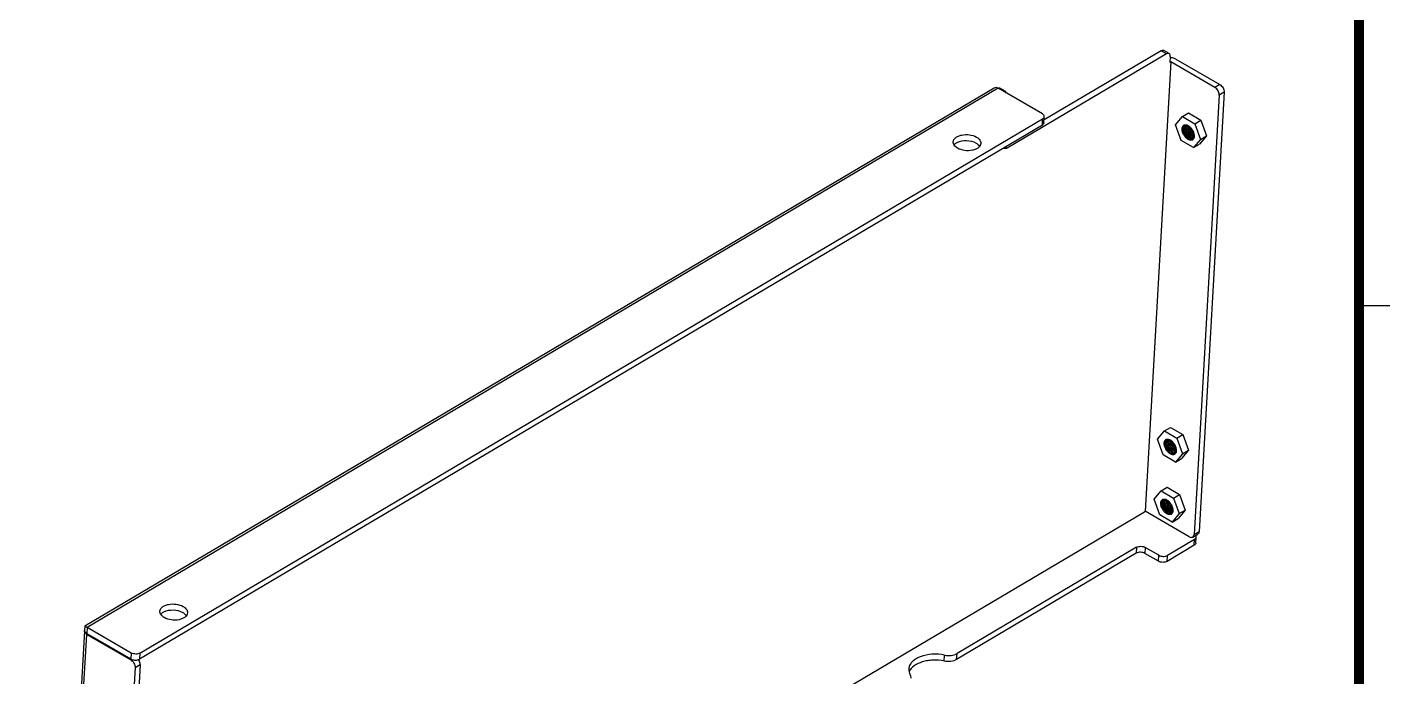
# Model space of a CAD drawing. Extents: x -425 to 6552, y -3049 to 3105.
# Drawn here: x 2983 to 3116, y -2116.8 to -2053.5 of the extents above; entities that cross this region are included whole.
import ezdxf

# ---------------------------------------------------------------- set-up
doc = ezdxf.new("R2010")
doc.units = 0
doc.layers.get('0').update_dxf_attribs({"linetype": 'CONTINUOUS'})

msp = doc.modelspace()

# ---------------------------------------------------------------- linework, layer by layer
at = {"color": 7, "linetype": 'CONTINUOUS'}
for p, q in [((3094.23, -2056.06), (3078.7, -2065.24)), ((3093.71, -2055.75), (3082.29, -2062.5)), ((3094.23, -2056.06), (3093.71, -2055.75)), ((3094.51, -2056.02), (3093.98, -2055.72)), ((3094.61, -2056.3), (3094.58, -2056.89)), ((3095.15, -2056.55), (3099.46, -2059.04)), ((3094.66, -2056.84), (3092.16, -2100.67)), ((3094.66, -2056.84), (3094.58, -2056.89)), ((3098.97, -2059.33), (3094.66, -2056.84)), ((3099.46, -2059.04), (3098.97, -2059.33)), ((3077.41, -2059.38), (2988.62, -2111.88)), ((3077.81, -2059.41), (2988.86, -2112.01)), ((3082.12, -2061.91), (3077.81, -2059.41)), ((3078.5, -2059.7), (3077.97, -2059.4)), ((3099.38, -2060.07), (3096.94, -2102.93)), ((3099.87, -2059.78), (3097.43, -2102.64)), ((3099.87, -2059.78), (3099.38, -2060.07)), ((3082.12, -2062.99), (2993.98, -2115.1)), ((2994.01, -2114.52), (3082.15, -2062.4)), ((3082.12, -2062.99), (3082.15, -2062.4)), ((3082.28, -2062.77), (3082.31, -2062.18)), ((3078.51, -2065.13), (3078.7, -2065.24)), ((3092.08, -2100.76), (2991.49, -2160.25)), ((3096.47, -2103.16), (3092.16, -2100.67)), ((3096.8, -2103.19), (3097.29, -2102.9)), ((3096.94, -2102.93), (3097.43, -2102.64)), ((3097.11, -2103.78), (3097.15, -2103.2)), ((3091.33, -2104.19), (3073.79, -2114.56)), ((3091.33, -2104.19), (3091.29, -2104.78)), ((3092.17, -2104.21), (3092.14, -2104.79)), ((3093.49, -2104.97), (3092.17, -2104.21)), ((3096.95, -2104), (3094.31, -2105.57)), ((3096.99, -2103.42), (3094.34, -2104.98)), ((3096.95, -2104), (3096.99, -2103.42)), ((3091.29, -2104.78), (3073.75, -2115.15)), ((3093.46, -2105.55), (3092.14, -2104.79)), ((3093.46, -2105.55), (3093.49, -2104.97)), ((3094.31, -2105.57), (3094.34, -2104.98)), ((2988.59, -2112.36), (2985.7, -2163.16)), ((2988.62, -2111.88), (2988.6, -2112.27)), ((2988.62, -2111.88), (2988.62, -2111.88)), ((2988.86, -2112.01), (2988.83, -2112.6)), ((2993.17, -2114.51), (2988.86, -2112.01)), ((2985.93, -2163.49), (2988.82, -2112.69)), ((2988.82, -2112.69), (2993.13, -2115.19)), ((2988.83, -2112.6), (2993.13, -2115.09)), ((2993.17, -2114.51), (2993.13, -2115.09)), ((2993.13, -2115.19), (2993.22, -2115.13)), ((2994.01, -2114.52), (2993.98, -2115.1)), ((3072.55, -2115.3), (3072.58, -2114.72)), ((3073.75, -2115.15), (3073.79, -2114.56)), ((2993.54, -2115.93), (2990.7, -2165.75)), ((2994.03, -2115.64), (2991.19, -2165.46)), ((2993.54, -2115.93), (2994.03, -2115.64))]:
    msp.add_line(p, q, dxfattribs=at)
at = {"color": 4, "linetype": 'CONTINUOUS'}
for p, q in [((3095.79, -2062.16), (3096.38, -2061.81)), ((3096.38, -2061.81), (3097.6, -2062.51)), ((3095.12, -2062.97), (3095.79, -2062.16)), ((3095.66, -2064.5), (3095.12, -2062.97)), ((3095.79, -2062.16), (3097.01, -2062.86)), ((3097.01, -2062.86), (3097.6, -2062.51)), ((3097.01, -2062.86), (3097.55, -2064.39)), ((3097.6, -2062.51), (3098.14, -2064.04)), ((3096.88, -2065.2), (3095.66, -2064.5)), ((3097.55, -2064.39), (3096.88, -2065.2)), ((3098.14, -2064.04), (3097.47, -2064.85)), ((3097.55, -2064.39), (3098.14, -2064.04)), ((3096.88, -2065.2), (3097.47, -2064.85)), ((3094.04, -2092.84), (3094.63, -2092.49)), ((3094.63, -2092.49), (3095.85, -2093.19)), ((3093.37, -2093.66), (3094.04, -2092.84)), ((3093.91, -2095.18), (3093.37, -2093.66)), ((3094.04, -2092.84), (3095.26, -2093.54)), ((3095.26, -2093.54), (3095.85, -2093.19)), ((3095.26, -2093.54), (3095.8, -2095.07)), ((3095.85, -2093.19), (3096.39, -2094.72)), ((3095.13, -2095.88), (3093.91, -2095.18)), ((3095.8, -2095.07), (3095.13, -2095.88)), ((3096.39, -2094.72), (3095.72, -2095.53)), ((3095.8, -2095.07), (3096.39, -2094.72)), ((3095.13, -2095.88), (3095.72, -2095.53)), ((3093.03, -2099.5), (3093.71, -2098.68)), ((3093.71, -2098.68), (3094.3, -2098.33)), ((3093.71, -2098.68), (3094.93, -2099.39)), ((3094.3, -2098.33), (3095.52, -2099.04)), ((3094.93, -2099.39), (3095.52, -2099.04)), ((3095.52, -2099.04), (3096.06, -2100.56)), ((3093.58, -2101.02), (3093.03, -2099.5)), ((3094.93, -2099.39), (3095.47, -2100.91)), ((3096.06, -2100.56), (3095.39, -2101.38)), ((3095.47, -2100.91), (3096.06, -2100.56)), ((3092.16, -2100.67), (3092.08, -2100.72)), ((3092.08, -2100.76), (3092.08, -2100.72)), ((3094.79, -2101.73), (3093.58, -2101.02)), ((3095.47, -2100.91), (3094.79, -2101.73)), ((3094.79, -2101.73), (3095.39, -2101.38))]:
    msp.add_line(p, q, dxfattribs=at)
msp.add_line((3116.04, -2080.65), (3113.04, -2080.65))
at = {"const_width": 1}
msp.add_lwpolyline([(3113.04, -2010.65), (2313.04, -2010.65), (2313.04, -2560.65), (3113.04, -2560.65)], close=True, dxfattribs=at)
at = {"color": 7, "linetype": 'CONTINUOUS'}
for centre, radius, start, end in [((3077.89, -2059.55), 0.173, 60.0031, 71.0253), ((3074.04, -2065.35), 0.681, 138.9223, 142.2383), ((3075.01, -2065.86), 1.28, 54.1006, 59.9965), ((2996.58, -2111.15), 0.681, 138.9223, 142.2383), ((2997.55, -2111.67), 1.28, 54.1006, 59.9965), ((2988.84, -2112.38), 0.248, 165.0211, 176.7284), ((2988.84, -2112.28), 0.245, 176.7168, 183.6603), ((2988.85, -2112.28), 0.249, 183.6708, 187.8483), ((2989.17, -2112.1), 0.691, 234.7349, 239.9828)]:
    msp.add_arc(centre, radius, start, end, dxfattribs=at)
at = {"color": 4, "linetype": 'CONTINUOUS'}
for centre, radius, start, end in [((3096.17, -2063.28), 0.348, 126.1047, 130.9152), ((3096.09, -2063.26), 0.296, 114.75, 120.5872), ((3096.98, -2063.11), 0.694, 171.9934, 174.0106), ((3098.53, -2062.38), 2.09, 206.3731, 210.061), ((3098.54, -2062.37), 2.1, 210.0474, 215.1022), ((3097.49, -2063.07), 0.972, 228.6462, 233.5365), ((3097.5, -2063.13), 0.939, 225.7092, 231.0614), ((3094.42, -2093.96), 0.348, 126.1047, 130.9152), ((3094.34, -2093.94), 0.296, 114.75, 120.5872), ((3095.24, -2093.79), 0.694, 171.9934, 174.0106), ((3096.78, -2093.06), 2.09, 206.4073, 207.1846), ((3096.79, -2093.06), 2.1, 207.1744, 215.185), ((3095.74, -2093.75), 0.972, 228.6462, 233.5365), ((3095.76, -2093.81), 0.939, 225.7092, 231.0614), ((3094.01, -2099.79), 0.296, 114.75, 120.5872), ((3094.09, -2099.8), 0.348, 126.1047, 130.9152), ((3094.9, -2099.63), 0.694, 171.9934, 174.0106), ((3095.41, -2099.59), 0.972, 228.6462, 233.5365), ((3095.42, -2099.65), 0.939, 225.7092, 231.0614)]:
    msp.add_arc(centre, radius, start, end, dxfattribs=at)
at = {"color": 7, "linetype": 'CONTINUOUS'}
for points, knots in [([(3093.71, -2055.75), (3093.75, -2055.72), (3093.84, -2055.68), (3093.94, -2055.7), (3093.98, -2055.72)], [0, 0, 0, 0, 0.557656, 1, 1, 1, 1]), ([(3094.51, -2056.02), (3094.47, -2056), (3094.37, -2055.99), (3094.28, -2056.03), (3094.23, -2056.06)], [0, 0, 0, 0, 0.442344, 1, 1, 1, 1]), ([(3094.61, -2056.3), (3094.62, -2056.24), (3094.61, -2056.14), (3094.55, -2056.05), (3094.51, -2056.02)], [0, 0, 0, 0, 0.562703, 1, 1, 1, 1]), ([(3095.15, -2056.55), (3095.11, -2056.53), (3094.94, -2056.45), (3094.75, -2056.42), (3094.61, -2056.42)], [0, 0, 0, 0, 0.232139, 1, 1, 1, 1]), ([(3099.46, -2059.04), (3099.58, -2059.12), (3099.79, -2059.35), (3099.88, -2059.64), (3099.87, -2059.78)], [0, 0, 0, 0, 0.505367, 1, 1, 1, 1]), ([(3077.81, -2059.41), (3077.75, -2059.38), (3077.61, -2059.32), (3077.47, -2059.35), (3077.41, -2059.38)], [0, 0, 0, 0, 0.547162, 1, 1, 1, 1]), ([(3077.77, -2059.39), (3077.79, -2059.39), (3077.84, -2059.37), (3077.9, -2059.37), (3077.94, -2059.38)], [0, 0, 0, 0, 0.280943, 1, 1, 1, 1]), ([(3078.5, -2059.7), (3078.49, -2059.69), (3078.42, -2059.67), (3078.35, -2059.68), (3078.3, -2059.7)], [0, 0, 0, 0, 0.22772, 1, 1, 1, 1]), ([(3078.6, -2059.87), (3078.6, -2059.85), (3078.58, -2059.79), (3078.54, -2059.73), (3078.5, -2059.7)], [0, 0, 0, 0, 0.286125, 1, 1, 1, 1]), ([(3099.38, -2060.07), (3099.39, -2059.93), (3099.3, -2059.64), (3099.1, -2059.41), (3098.97, -2059.33)], [0, 0, 0, 0, 0.494633, 1, 1, 1, 1]), ([(3082.31, -2062.18), (3082.31, -2062.13), (3082.27, -2062.01), (3082.17, -2061.94), (3082.12, -2061.91)], [0, 0, 0, 0, 0.444432, 1, 1, 1, 1]), ([(3082.28, -2062.77), (3082.27, -2062.81), (3082.24, -2062.9), (3082.16, -2062.96), (3082.12, -2062.99)], [0, 0, 0, 0, 0.456316, 1, 1, 1, 1]), ([(3082.15, -2062.4), (3082.19, -2062.38), (3082.27, -2062.32), (3082.31, -2062.23), (3082.31, -2062.18)], [0, 0, 0, 0, 0.543684, 1, 1, 1, 1]), ([(3073.85, -2065.25), (3073.72, -2065.18), (3073.51, -2065.02), (3073.41, -2064.75), (3073.42, -2064.64)], [0, 0, 0, 0, 0.555576, 1, 1, 1, 1]), ([(3073.42, -2064.64), (3073.42, -2064.56), (3073.48, -2064.4), (3073.66, -2064.2), (3073.93, -2064.05), (3074.38, -2063.92), (3074.99, -2063.91), (3075.48, -2064.05), (3075.68, -2064.17)], [0, 0, 0, 0, 0.087517, 0.186754, 0.30308, 0.435509, 0.725354, 1, 1, 1, 1]), ([(3073.8, -2064.69), (3074.08, -2064.55), (3074.73, -2064.45), (3075.37, -2064.59), (3075.65, -2064.75)], [0, 0, 0, 0, 0.494868, 1, 1, 1, 1]), ([(3075.68, -2064.17), (3075.73, -2064.19), (3075.88, -2064.29), (3076.01, -2064.43), (3076.06, -2064.54)], [0, 0, 0, 0, 0.278966, 1, 1, 1, 1]), ([(3076.06, -2064.54), (3076.07, -2064.56), (3076.1, -2064.64), (3076.12, -2064.73), (3076.11, -2064.79)], [0, 0, 0, 0, 0.260674, 1, 1, 1, 1]), ([(3073.52, -2064.9), (3073.54, -2064.88), (3073.62, -2064.8), (3073.72, -2064.73), (3073.8, -2064.69)], [0, 0, 0, 0, 0.232443, 1, 1, 1, 1]), ([(3076.11, -2064.79), (3076.11, -2064.86), (3076.06, -2065.03), (3075.87, -2065.22), (3075.61, -2065.37), (3075.16, -2065.51), (3074.54, -2065.52), (3074.06, -2065.37), (3073.85, -2065.25)], [0, 0, 0, 0, 0.087517, 0.186754, 0.30308, 0.435509, 0.725354, 1, 1, 1, 1]), ([(3075.76, -2064.83), (3075.79, -2064.84), (3075.88, -2064.92), (3075.96, -2065), (3076, -2065.07)], [0, 0, 0, 0, 0.269263, 1, 1, 1, 1]), ([(3078.7, -2065.24), (3078.66, -2065.27), (3078.57, -2065.31), (3078.47, -2065.29), (3078.43, -2065.27)], [0, 0, 0, 0, 0.557656, 1, 1, 1, 1]), ([(3096.47, -2103.16), (3096.52, -2103.19), (3096.64, -2103.24), (3096.76, -2103.22), (3096.8, -2103.19)], [0, 0, 0, 0, 0.547171, 1, 1, 1, 1]), ([(3096.8, -2103.19), (3096.84, -2103.17), (3096.91, -2103.09), (3096.93, -2102.98), (3096.94, -2102.93)], [0, 0, 0, 0, 0.45952, 1, 1, 1, 1]), ([(3096.99, -2103.42), (3097.03, -2103.39), (3097.11, -2103.33), (3097.15, -2103.24), (3097.15, -2103.2)], [0, 0, 0, 0, 0.543684, 1, 1, 1, 1]), ([(3097.15, -2103.2), (3097.15, -2103.18), (3097.15, -2103.13), (3097.12, -2103.07), (3097.09, -2103.04)], [0, 0, 0, 0, 0.237681, 1, 1, 1, 1]), ([(3097.43, -2102.64), (3097.42, -2102.69), (3097.4, -2102.8), (3097.33, -2102.88), (3097.29, -2102.9)], [0, 0, 0, 0, 0.54048, 1, 1, 1, 1]), ([(3091.33, -2104.19), (3091.45, -2104.12), (3091.75, -2104.07), (3092.05, -2104.13), (3092.17, -2104.21)], [0, 0, 0, 0, 0.490875, 1, 1, 1, 1]), ([(3097.11, -2103.78), (3097.11, -2103.82), (3097.07, -2103.91), (3097, -2103.97), (3096.95, -2104)], [0, 0, 0, 0, 0.456316, 1, 1, 1, 1]), ([(3092.14, -2104.79), (3092.01, -2104.72), (3091.72, -2104.65), (3091.42, -2104.7), (3091.29, -2104.78)], [0, 0, 0, 0, 0.509125, 1, 1, 1, 1]), ([(3094.31, -2105.57), (3094.18, -2105.64), (3093.88, -2105.69), (3093.59, -2105.63), (3093.46, -2105.55)], [0, 0, 0, 0, 0.490875, 1, 1, 1, 1]), ([(3093.49, -2104.97), (3093.62, -2105.04), (3093.91, -2105.11), (3094.22, -2105.06), (3094.34, -2104.98)], [0, 0, 0, 0, 0.509125, 1, 1, 1, 1]), ([(2995.96, -2110.44), (2995.97, -2110.36), (2996.02, -2110.2), (2996.2, -2110), (2996.47, -2109.85), (2996.92, -2109.72), (2997.54, -2109.71), (2998.02, -2109.85), (2998.23, -2109.97)], [0, 0, 0, 0, 0.087517, 0.186754, 0.30308, 0.435509, 0.725354, 1, 1, 1, 1]), ([(2996.39, -2111.06), (2996.27, -2110.98), (2996.05, -2110.82), (2995.96, -2110.55), (2995.96, -2110.44)], [0, 0, 0, 0, 0.555576, 1, 1, 1, 1]), ([(2996.07, -2110.7), (2996.08, -2110.68), (2996.17, -2110.6), (2996.26, -2110.54), (2996.34, -2110.49)], [0, 0, 0, 0, 0.232443, 1, 1, 1, 1]), ([(2996.34, -2110.49), (2996.62, -2110.35), (2997.28, -2110.25), (2997.92, -2110.39), (2998.19, -2110.56)], [0, 0, 0, 0, 0.494868, 1, 1, 1, 1]), ([(2998.66, -2110.59), (2998.65, -2110.67), (2998.6, -2110.83), (2998.42, -2111.02), (2998.15, -2111.17), (2997.7, -2111.31), (2997.08, -2111.32), (2996.6, -2111.18), (2996.39, -2111.06)], [0, 0, 0, 0, 0.087517, 0.186754, 0.30308, 0.435509, 0.725354, 1, 1, 1, 1]), ([(2998.23, -2109.97), (2998.27, -2110), (2998.42, -2110.09), (2998.55, -2110.23), (2998.61, -2110.34)], [0, 0, 0, 0, 0.278966, 1, 1, 1, 1]), ([(2998.3, -2110.63), (2998.33, -2110.65), (2998.42, -2110.72), (2998.5, -2110.8), (2998.54, -2110.88)], [0, 0, 0, 0, 0.269263, 1, 1, 1, 1]), ([(2998.61, -2110.34), (2998.62, -2110.36), (2998.65, -2110.44), (2998.66, -2110.53), (2998.66, -2110.59)], [0, 0, 0, 0, 0.260674, 1, 1, 1, 1]), ([(2988.65, -2112.55), (2988.64, -2112.53), (2988.61, -2112.48), (2988.59, -2112.41), (2988.59, -2112.36)], [0, 0, 0, 0, 0.268993, 1, 1, 1, 1]), ([(2988.71, -2112.51), (2988.69, -2112.49), (2988.64, -2112.44), (2988.61, -2112.37), (2988.6, -2112.31)], [0, 0, 0, 0, 0.276144, 1, 1, 1, 1]), ([(2988.62, -2111.88), (2988.62, -2111.88), (2988.65, -2111.9), (2988.69, -2111.91), (2988.76, -2111.96), (2988.82, -2111.99), (2988.86, -2112.01)], [0, 0, 0, 0, 0.061286, 0.239701, 0.553651, 1, 1, 1, 1]), ([(2988.83, -2112.6), (2988.82, -2112.59), (2988.77, -2112.56), (2988.73, -2112.53), (2988.71, -2112.51)], [0, 0, 0, 0, 0.262098, 1, 1, 1, 1]), ([(2988.77, -2112.66), (2988.76, -2112.65), (2988.71, -2112.62), (2988.67, -2112.58), (2988.65, -2112.55)], [0, 0, 0, 0, 0.266718, 1, 1, 1, 1]), ([(2993.13, -2115.09), (2993.24, -2115.15), (2993.49, -2115.22), (2993.76, -2115.2), (2993.88, -2115.15)], [0, 0, 0, 0, 0.495151, 1, 1, 1, 1]), ([(2993.13, -2115.19), (2993.15, -2115.2), (2993.23, -2115.25), (2993.3, -2115.32), (2993.34, -2115.38)], [0, 0, 0, 0, 0.234772, 1, 1, 1, 1]), ([(2994.01, -2114.52), (2993.89, -2114.59), (2993.59, -2114.64), (2993.29, -2114.58), (2993.17, -2114.51)], [0, 0, 0, 0, 0.490876, 1, 1, 1, 1]), ([(2994.03, -2115.64), (2994.03, -2115.6), (2994.02, -2115.43), (2993.95, -2115.26), (2993.88, -2115.15)], [0, 0, 0, 0, 0.228461, 1, 1, 1, 1]), ([(3072.58, -2114.72), (3072.18, -2114.63), (3071.37, -2114.58), (3070.4, -2114.77), (3069.75, -2115.08), (3069.39, -2115.36), (3069.15, -2115.7), (3069.08, -2115.96), (3069.08, -2116.08)], [0, 0, 0, 0, 0.299544, 0.580772, 0.704612, 0.814317, 0.911148, 1, 1, 1, 1]), ([(3073.75, -2115.15), (3073.59, -2115.25), (3073.18, -2115.36), (3072.76, -2115.34), (3072.55, -2115.3)], [0, 0, 0, 0, 0.47233, 1, 1, 1, 1]), ([(3072.58, -2114.72), (3072.79, -2114.76), (3073.21, -2114.78), (3073.62, -2114.66), (3073.79, -2114.56)], [0, 0, 0, 0, 0.52767, 1, 1, 1, 1]), ([(2993.34, -2115.38), (2993.38, -2115.42), (2993.48, -2115.58), (2993.55, -2115.79), (2993.54, -2115.93)], [0, 0, 0, 0, 0.265242, 1, 1, 1, 1]), ([(3069.08, -2116.08), (3069.07, -2116.13), (3069.08, -2116.34), (3069.16, -2116.55), (3069.24, -2116.69)], [0, 0, 0, 0, 0.241343, 1, 1, 1, 1]), ([(3072.55, -2115.3), (3072.18, -2115.23), (3071.63, -2115.18), (3070.9, -2115.25), (3070.04, -2115.45), (3069.3, -2115.87), (3069.1, -2116.37)], [0, 0, 0, 0, 0.293774, 0.43803, 0.57536, 1, 1, 1, 1]), ([(3069.31, -2116.96), (3069.32, -2116.93), (3069.31, -2116.84), (3069.28, -2116.75), (3069.24, -2116.69)], [0, 0, 0, 0, 0.241664, 1, 1, 1, 1])]:
    msp.add_open_spline(points, degree=3, knots=knots, dxfattribs=at)
at = {"color": 4, "linetype": 'CONTINUOUS'}
for points, knots in [([(3095.96, -2063.99), (3095.9, -2063.9), (3095.83, -2063.76), (3095.77, -2063.56), (3095.76, -2063.41), (3095.76, -2063.28), (3095.8, -2063.17), (3095.85, -2063.07), (3095.91, -2063.03), (3095.94, -2063.01)], [0, 0, 0, 0, 0.29886, 0.441557, 0.575006, 0.697014, 0.806995, 0.906584, 1, 1, 1, 1]), ([(3095.94, -2063.01), (3095.91, -2063.04), (3095.87, -2063.09), (3095.82, -2063.19), (3095.79, -2063.31), (3095.78, -2063.49), (3095.83, -2063.72), (3095.91, -2063.9), (3095.96, -2063.99)], [0, 0, 0, 0, 0.09832, 0.203461, 0.317709, 0.441613, 0.712992, 1, 1, 1, 1]), ([(3095.89, -2063.28), (3095.88, -2063.34), (3095.88, -2063.49), (3095.94, -2063.71), (3096.04, -2063.92), (3096.17, -2064.1), (3096.32, -2064.24), (3096.46, -2064.33), (3096.57, -2064.36), (3096.65, -2064.36), (3096.72, -2064.35), (3096.76, -2064.34), (3096.78, -2064.32)], [0, 0, 0, 0, 0.131236, 0.273968, 0.421509, 0.565803, 0.699082, 0.815569, 0.866981, 0.914139, 0.957986, 1, 1, 1, 1]), ([(3096.01, -2062.98), (3095.98, -2063.01), (3095.92, -2063.11), (3095.89, -2063.22), (3095.89, -2063.28)], [0, 0, 0, 0, 0.470756, 1, 1, 1, 1]), ([(3095.96, -2062.99), (3095.99, -2062.98), (3096.06, -2062.96), (3096.17, -2062.97), (3096.29, -2063), (3096.41, -2063.07), (3096.52, -2063.15), (3096.66, -2063.3), (3096.75, -2063.44), (3096.8, -2063.53)], [0, 0, 0, 0, 0.093261, 0.19395, 0.305424, 0.428625, 0.562545, 0.704791, 1, 1, 1, 1]), ([(3096.83, -2064.28), (3096.81, -2064.29), (3096.76, -2064.3), (3096.69, -2064.29), (3096.62, -2064.28), (3096.51, -2064.23), (3096.38, -2064.14), (3096.25, -2063.99), (3096.13, -2063.82), (3096.04, -2063.62), (3095.99, -2063.41), (3095.99, -2063.28), (3096, -2063.21)], [0, 0, 0, 0, 0.042754, 0.08844, 0.137937, 0.191682, 0.311628, 0.445773, 0.588459, 0.732782, 0.871841, 1, 1, 1, 1]), ([(3096, -2063.21), (3096, -2063.17), (3096.02, -2063.08), (3096.06, -2063), (3096.08, -2062.97)], [0, 0, 0, 0, 0.523394, 1, 1, 1, 1]), ([(3096.09, -2063.16), (3096.08, -2063.22), (3096.09, -2063.34), (3096.13, -2063.54), (3096.21, -2063.73), (3096.31, -2063.9), (3096.42, -2064.03), (3096.51, -2064.11), (3096.64, -2064.2), (3096.77, -2064.25), (3096.86, -2064.24)], [0, 0, 0, 0, 0.12576, 0.261885, 0.403583, 0.544881, 0.679647, 0.742922, 0.802687, 1, 1, 1, 1]), ([(3096.14, -2062.97), (3096.13, -2062.98), (3096.11, -2063.04), (3096.1, -2063.11), (3096.09, -2063.16)], [0, 0, 0, 0, 0.237661, 1, 1, 1, 1]), ([(3096.32, -2063.66), (3096.28, -2063.57), (3096.21, -2063.38), (3096.19, -2063.18), (3096.2, -2063.09)], [0, 0, 0, 0, 0.522506, 1, 1, 1, 1]), ([(3096.2, -2063.09), (3096.2, -2063.08), (3096.21, -2063.04), (3096.21, -2063.01), (3096.22, -2062.98)], [0, 0, 0, 0, 0.25683, 1, 1, 1, 1]), ([(3096.29, -2063.03), (3096.28, -2063.13), (3096.3, -2063.33), (3096.37, -2063.51), (3096.42, -2063.61)], [0, 0, 0, 0, 0.477494, 1, 1, 1, 1]), ([(3096.93, -2063.99), (3096.85, -2063.95), (3096.71, -2063.83), (3096.55, -2063.61), (3096.43, -2063.35), (3096.4, -2063.16), (3096.4, -2063.07)], [0, 0, 0, 0, 0.229394, 0.486819, 0.751025, 1, 1, 1, 1]), ([(3096.47, -2063.11), (3096.48, -2063.18), (3096.51, -2063.31), (3096.6, -2063.49), (3096.71, -2063.66), (3096.8, -2063.76), (3096.85, -2063.8)], [0, 0, 0, 0, 0.247203, 0.503136, 0.757578, 1, 1, 1, 1]), ([(3096.52, -2063.16), (3096.56, -2063.27), (3096.66, -2063.5), (3096.81, -2063.7), (3096.9, -2063.79)], [0, 0, 0, 0, 0.500627, 1, 1, 1, 1]), ([(3096.78, -2064.46), (3096.75, -2064.47), (3096.69, -2064.49), (3096.58, -2064.48), (3096.47, -2064.45), (3096.31, -2064.38), (3096.13, -2064.23), (3096.01, -2064.08), (3095.96, -2063.99)], [0, 0, 0, 0, 0.095507, 0.197673, 0.309098, 0.430912, 0.702936, 1, 1, 1, 1]), ([(3096.9, -2064.17), (3096.84, -2064.16), (3096.73, -2064.12), (3096.58, -2064.01), (3096.43, -2063.85), (3096.36, -2063.73), (3096.32, -2063.66)], [0, 0, 0, 0, 0.205466, 0.445958, 0.714958, 1, 1, 1, 1]), ([(3096.42, -2063.61), (3096.45, -2063.67), (3096.51, -2063.78), (3096.64, -2063.92), (3096.77, -2064.03), (3096.87, -2064.08), (3096.92, -2064.1)], [0, 0, 0, 0, 0.277376, 0.542544, 0.785637, 1, 1, 1, 1]), ([(3096.8, -2063.53), (3096.85, -2063.62), (3096.92, -2063.8), (3096.95, -2064.03), (3096.94, -2064.2), (3096.91, -2064.3), (3096.85, -2064.39), (3096.81, -2064.44), (3096.78, -2064.46)], [0, 0, 0, 0, 0.29927, 0.57088, 0.691943, 0.802582, 0.904278, 1, 1, 1, 1]), ([(3096.78, -2064.32), (3096.79, -2064.32), (3096.81, -2064.3), (3096.82, -2064.29), (3096.83, -2064.28)], [0, 0, 0, 0, 0.747393, 1, 1, 1, 1]), ([(3096.93, -2064), (3096.93, -2063.92), (3096.9, -2063.76), (3096.84, -2063.61), (3096.8, -2063.53)], [0, 0, 0, 0, 0.470985, 1, 1, 1, 1]), ([(3096.83, -2064.28), (3096.84, -2064.27), (3096.87, -2064.23), (3096.9, -2064.16), (3096.92, -2064.08), (3096.93, -2064.03), (3096.93, -2064)], [0, 0, 0, 0, 0.221322, 0.458991, 0.71791, 1, 1, 1, 1]), ([(3094.21, -2094.67), (3094.15, -2094.58), (3094.08, -2094.44), (3094.03, -2094.24), (3094.01, -2094.09), (3094.02, -2093.96), (3094.05, -2093.85), (3094.11, -2093.75), (3094.16, -2093.71), (3094.19, -2093.69)], [0, 0, 0, 0, 0.29886, 0.441557, 0.575006, 0.697014, 0.806995, 0.906584, 1, 1, 1, 1]), ([(3094.19, -2093.69), (3094.17, -2093.72), (3094.12, -2093.77), (3094.07, -2093.87), (3094.04, -2093.99), (3094.03, -2094.17), (3094.08, -2094.4), (3094.16, -2094.58), (3094.21, -2094.67)], [0, 0, 0, 0, 0.09832, 0.203461, 0.317709, 0.441613, 0.712992, 1, 1, 1, 1]), ([(3094.27, -2093.66), (3094.23, -2093.69), (3094.17, -2093.79), (3094.14, -2093.9), (3094.14, -2093.96)], [0, 0, 0, 0, 0.470756, 1, 1, 1, 1]), ([(3094.21, -2093.67), (3094.24, -2093.66), (3094.31, -2093.64), (3094.42, -2093.65), (3094.54, -2093.68), (3094.66, -2093.75), (3094.77, -2093.83), (3094.92, -2093.98), (3095, -2094.12), (3095.05, -2094.21)], [0, 0, 0, 0, 0.093261, 0.19395, 0.305424, 0.428625, 0.562545, 0.704791, 1, 1, 1, 1]), ([(3095.08, -2094.96), (3095.06, -2094.97), (3095.01, -2094.98), (3094.94, -2094.97), (3094.87, -2094.96), (3094.77, -2094.91), (3094.64, -2094.82), (3094.5, -2094.67), (3094.38, -2094.5), (3094.29, -2094.3), (3094.24, -2094.09), (3094.24, -2093.96), (3094.25, -2093.89)], [0, 0, 0, 0, 0.042754, 0.08844, 0.137937, 0.191682, 0.311628, 0.445773, 0.588459, 0.732782, 0.871841, 1, 1, 1, 1]), ([(3094.25, -2093.89), (3094.25, -2093.85), (3094.27, -2093.76), (3094.31, -2093.68), (3094.33, -2093.65)], [0, 0, 0, 0, 0.523394, 1, 1, 1, 1]), ([(3094.39, -2093.65), (3094.39, -2093.66), (3094.36, -2093.72), (3094.35, -2093.79), (3094.34, -2093.84)], [0, 0, 0, 0, 0.237661, 1, 1, 1, 1]), ([(3094.34, -2093.84), (3094.34, -2093.9), (3094.34, -2094.02), (3094.38, -2094.22), (3094.46, -2094.41), (3094.56, -2094.58), (3094.67, -2094.71), (3094.77, -2094.79), (3094.89, -2094.88), (3095.02, -2094.93), (3095.12, -2094.92)], [0, 0, 0, 0, 0.12576, 0.261885, 0.403583, 0.544881, 0.679647, 0.742922, 0.802687, 1, 1, 1, 1]), ([(3094.57, -2094.34), (3094.53, -2094.25), (3094.46, -2094.06), (3094.44, -2093.86), (3094.45, -2093.77)], [0, 0, 0, 0, 0.522506, 1, 1, 1, 1]), ([(3094.45, -2093.77), (3094.45, -2093.76), (3094.46, -2093.73), (3094.46, -2093.69), (3094.47, -2093.66)], [0, 0, 0, 0, 0.25683, 1, 1, 1, 1]), ([(3094.55, -2093.71), (3094.54, -2093.81), (3094.55, -2094.01), (3094.62, -2094.19), (3094.67, -2094.29)], [0, 0, 0, 0, 0.477494, 1, 1, 1, 1]), ([(3095.18, -2094.67), (3095.1, -2094.63), (3094.96, -2094.51), (3094.8, -2094.29), (3094.69, -2094.03), (3094.65, -2093.84), (3094.65, -2093.75)], [0, 0, 0, 0, 0.229394, 0.486819, 0.751025, 1, 1, 1, 1]), ([(3094.72, -2093.79), (3094.73, -2093.86), (3094.77, -2093.99), (3094.85, -2094.17), (3094.96, -2094.34), (3095.05, -2094.44), (3095.1, -2094.48)], [0, 0, 0, 0, 0.247203, 0.503136, 0.757578, 1, 1, 1, 1]), ([(3094.77, -2093.84), (3094.81, -2093.95), (3094.92, -2094.18), (3095.07, -2094.38), (3095.15, -2094.47)], [0, 0, 0, 0, 0.500627, 1, 1, 1, 1]), ([(3094.14, -2093.96), (3094.13, -2094.02), (3094.14, -2094.17), (3094.19, -2094.39), (3094.29, -2094.6), (3094.42, -2094.78), (3094.57, -2094.92), (3094.71, -2095.01), (3094.82, -2095.04), (3094.9, -2095.04), (3094.97, -2095.03), (3095.01, -2095.02), (3095.03, -2095)], [0, 0, 0, 0, 0.131236, 0.273968, 0.421509, 0.565803, 0.699082, 0.815569, 0.866981, 0.914139, 0.957986, 1, 1, 1, 1]), ([(3095.03, -2095.14), (3095, -2095.15), (3094.94, -2095.17), (3094.83, -2095.16), (3094.72, -2095.13), (3094.57, -2095.06), (3094.38, -2094.91), (3094.26, -2094.76), (3094.21, -2094.67)], [0, 0, 0, 0, 0.095507, 0.197673, 0.309098, 0.430912, 0.702936, 1, 1, 1, 1]), ([(3095.15, -2094.85), (3095.1, -2094.84), (3094.98, -2094.8), (3094.83, -2094.69), (3094.69, -2094.53), (3094.61, -2094.41), (3094.57, -2094.34)], [0, 0, 0, 0, 0.205466, 0.445958, 0.714958, 1, 1, 1, 1]), ([(3094.67, -2094.29), (3094.7, -2094.35), (3094.77, -2094.46), (3094.89, -2094.6), (3095.02, -2094.71), (3095.12, -2094.76), (3095.17, -2094.78)], [0, 0, 0, 0, 0.277376, 0.542544, 0.785637, 1, 1, 1, 1]), ([(3095.05, -2094.21), (3095.1, -2094.3), (3095.17, -2094.48), (3095.21, -2094.71), (3095.19, -2094.88), (3095.16, -2094.98), (3095.11, -2095.07), (3095.06, -2095.12), (3095.03, -2095.14)], [0, 0, 0, 0, 0.29927, 0.57088, 0.691943, 0.802582, 0.904278, 1, 1, 1, 1]), ([(3095.03, -2095), (3095.04, -2095), (3095.06, -2094.98), (3095.08, -2094.97), (3095.08, -2094.96)], [0, 0, 0, 0, 0.747393, 1, 1, 1, 1]), ([(3095.18, -2094.68), (3095.18, -2094.6), (3095.15, -2094.44), (3095.09, -2094.29), (3095.05, -2094.21)], [0, 0, 0, 0, 0.470985, 1, 1, 1, 1]), ([(3095.08, -2094.96), (3095.1, -2094.95), (3095.12, -2094.91), (3095.16, -2094.84), (3095.17, -2094.76), (3095.18, -2094.71), (3095.18, -2094.68)], [0, 0, 0, 0, 0.221322, 0.458991, 0.71791, 1, 1, 1, 1]), ([(3093.88, -2100.51), (3093.82, -2100.42), (3093.75, -2100.28), (3093.69, -2100.08), (3093.68, -2099.94), (3093.68, -2099.81), (3093.72, -2099.69), (3093.77, -2099.6), (3093.83, -2099.55), (3093.85, -2099.53)], [0, 0, 0, 0, 0.29886, 0.441557, 0.575006, 0.697014, 0.806995, 0.906584, 1, 1, 1, 1]), ([(3093.86, -2099.54), (3093.83, -2099.56), (3093.79, -2099.61), (3093.74, -2099.72), (3093.71, -2099.83), (3093.7, -2100.01), (3093.75, -2100.25), (3093.83, -2100.43), (3093.88, -2100.51)], [0, 0, 0, 0, 0.09832, 0.203461, 0.317709, 0.441613, 0.712992, 1, 1, 1, 1]), ([(3093.81, -2099.8), (3093.8, -2099.87), (3093.8, -2100.01), (3093.86, -2100.23), (3093.96, -2100.44), (3094.09, -2100.62), (3094.24, -2100.77), (3094.38, -2100.85), (3094.49, -2100.88), (3094.56, -2100.89), (3094.63, -2100.88), (3094.68, -2100.86), (3094.7, -2100.85)], [0, 0, 0, 0, 0.131236, 0.273968, 0.421509, 0.565803, 0.699082, 0.815569, 0.866981, 0.914139, 0.957986, 1, 1, 1, 1]), ([(3093.93, -2099.5), (3093.9, -2099.54), (3093.84, -2099.63), (3093.81, -2099.74), (3093.81, -2099.8)], [0, 0, 0, 0, 0.470756, 1, 1, 1, 1]), ([(3093.88, -2099.52), (3093.91, -2099.5), (3093.98, -2099.49), (3094.09, -2099.49), (3094.21, -2099.53), (3094.33, -2099.59), (3094.44, -2099.68), (3094.58, -2099.83), (3094.67, -2099.96), (3094.72, -2100.06)], [0, 0, 0, 0, 0.093261, 0.19395, 0.305424, 0.428625, 0.562545, 0.704791, 1, 1, 1, 1]), ([(3094.7, -2100.98), (3094.67, -2101), (3094.6, -2101.01), (3094.5, -2101.01), (3094.39, -2100.98), (3094.23, -2100.9), (3094.05, -2100.76), (3093.93, -2100.6), (3093.88, -2100.51)], [0, 0, 0, 0, 0.095507, 0.197673, 0.309098, 0.430912, 0.702936, 1, 1, 1, 1]), ([(3093.91, -2099.74), (3093.92, -2099.69), (3093.94, -2099.6), (3093.97, -2099.52), (3094, -2099.49)], [0, 0, 0, 0, 0.523394, 1, 1, 1, 1]), ([(3094.75, -2100.81), (3094.73, -2100.81), (3094.68, -2100.82), (3094.61, -2100.82), (3094.54, -2100.8), (3094.43, -2100.76), (3094.3, -2100.67), (3094.16, -2100.52), (3094.05, -2100.34), (3093.96, -2100.14), (3093.91, -2099.94), (3093.91, -2099.8), (3093.91, -2099.74)], [0, 0, 0, 0, 0.042754, 0.08844, 0.137937, 0.191682, 0.311628, 0.445773, 0.588459, 0.732782, 0.871841, 1, 1, 1, 1]), ([(3094.01, -2099.68), (3094, -2099.74), (3094.01, -2099.87), (3094.05, -2100.06), (3094.12, -2100.25), (3094.23, -2100.42), (3094.34, -2100.55), (3094.43, -2100.63), (3094.56, -2100.72), (3094.69, -2100.77), (3094.78, -2100.76)], [0, 0, 0, 0, 0.12576, 0.261885, 0.403583, 0.544881, 0.679647, 0.742922, 0.802687, 1, 1, 1, 1]), ([(3094.06, -2099.49), (3094.05, -2099.51), (3094.03, -2099.57), (3094.01, -2099.63), (3094.01, -2099.68)], [0, 0, 0, 0, 0.237661, 1, 1, 1, 1]), ([(3094.24, -2100.19), (3094.19, -2100.09), (3094.13, -2099.91), (3094.11, -2099.71), (3094.12, -2099.61)], [0, 0, 0, 0, 0.522506, 1, 1, 1, 1]), ([(3094.12, -2099.61), (3094.12, -2099.61), (3094.12, -2099.57), (3094.13, -2099.53), (3094.14, -2099.51)], [0, 0, 0, 0, 0.25683, 1, 1, 1, 1]), ([(3094.21, -2099.56), (3094.2, -2099.65), (3094.22, -2099.85), (3094.29, -2100.04), (3094.33, -2100.13)], [0, 0, 0, 0, 0.477494, 1, 1, 1, 1]), ([(3094.82, -2100.7), (3094.76, -2100.69), (3094.65, -2100.65), (3094.49, -2100.53), (3094.35, -2100.38), (3094.27, -2100.25), (3094.24, -2100.19)], [0, 0, 0, 0, 0.205466, 0.445958, 0.714958, 1, 1, 1, 1]), ([(3094.85, -2100.51), (3094.77, -2100.47), (3094.63, -2100.35), (3094.47, -2100.13), (3094.35, -2099.87), (3094.32, -2099.68), (3094.32, -2099.59)], [0, 0, 0, 0, 0.229394, 0.486819, 0.751025, 1, 1, 1, 1]), ([(3094.33, -2100.13), (3094.36, -2100.19), (3094.43, -2100.3), (3094.55, -2100.44), (3094.69, -2100.55), (3094.79, -2100.61), (3094.84, -2100.62)], [0, 0, 0, 0, 0.277376, 0.542544, 0.785637, 1, 1, 1, 1]), ([(3094.39, -2099.64), (3094.4, -2099.7), (3094.43, -2099.83), (3094.52, -2100.02), (3094.63, -2100.18), (3094.72, -2100.28), (3094.77, -2100.32)], [0, 0, 0, 0, 0.247203, 0.503136, 0.757578, 1, 1, 1, 1]), ([(3094.72, -2100.06), (3094.76, -2100.14), (3094.84, -2100.32), (3094.87, -2100.55), (3094.86, -2100.72), (3094.82, -2100.83), (3094.77, -2100.92), (3094.73, -2100.97), (3094.7, -2100.98)], [0, 0, 0, 0, 0.29927, 0.57088, 0.691943, 0.802582, 0.904278, 1, 1, 1, 1]), ([(3094.85, -2100.52), (3094.85, -2100.45), (3094.82, -2100.28), (3094.76, -2100.13), (3094.72, -2100.06)], [0, 0, 0, 0, 0.470985, 1, 1, 1, 1]), ([(3094.75, -2100.81), (3094.76, -2100.79), (3094.79, -2100.75), (3094.82, -2100.69), (3094.84, -2100.61), (3094.85, -2100.55), (3094.85, -2100.52)], [0, 0, 0, 0, 0.221322, 0.458991, 0.71791, 1, 1, 1, 1]), ([(3094.7, -2100.85), (3094.71, -2100.84), (3094.73, -2100.83), (3094.74, -2100.81), (3094.75, -2100.81)], [0, 0, 0, 0, 0.747393, 1, 1, 1, 1])]:
    msp.add_open_spline(points, degree=3, knots=knots, dxfattribs=at)
at = {"color": 7, "linetype": 'CONTINUOUS'}
for points in [[(3078.43, -2065.27), (3078.4, -2065.26), (3078.38, -2065.23), (3078.36, -2065.21)], [(2993.88, -2115.15), (2993.91, -2115.14), (2993.95, -2115.12), (2993.98, -2115.1)]]:
    msp.add_open_spline(points, degree=3, dxfattribs=at)

doc.saveas('drawing.dxf')
